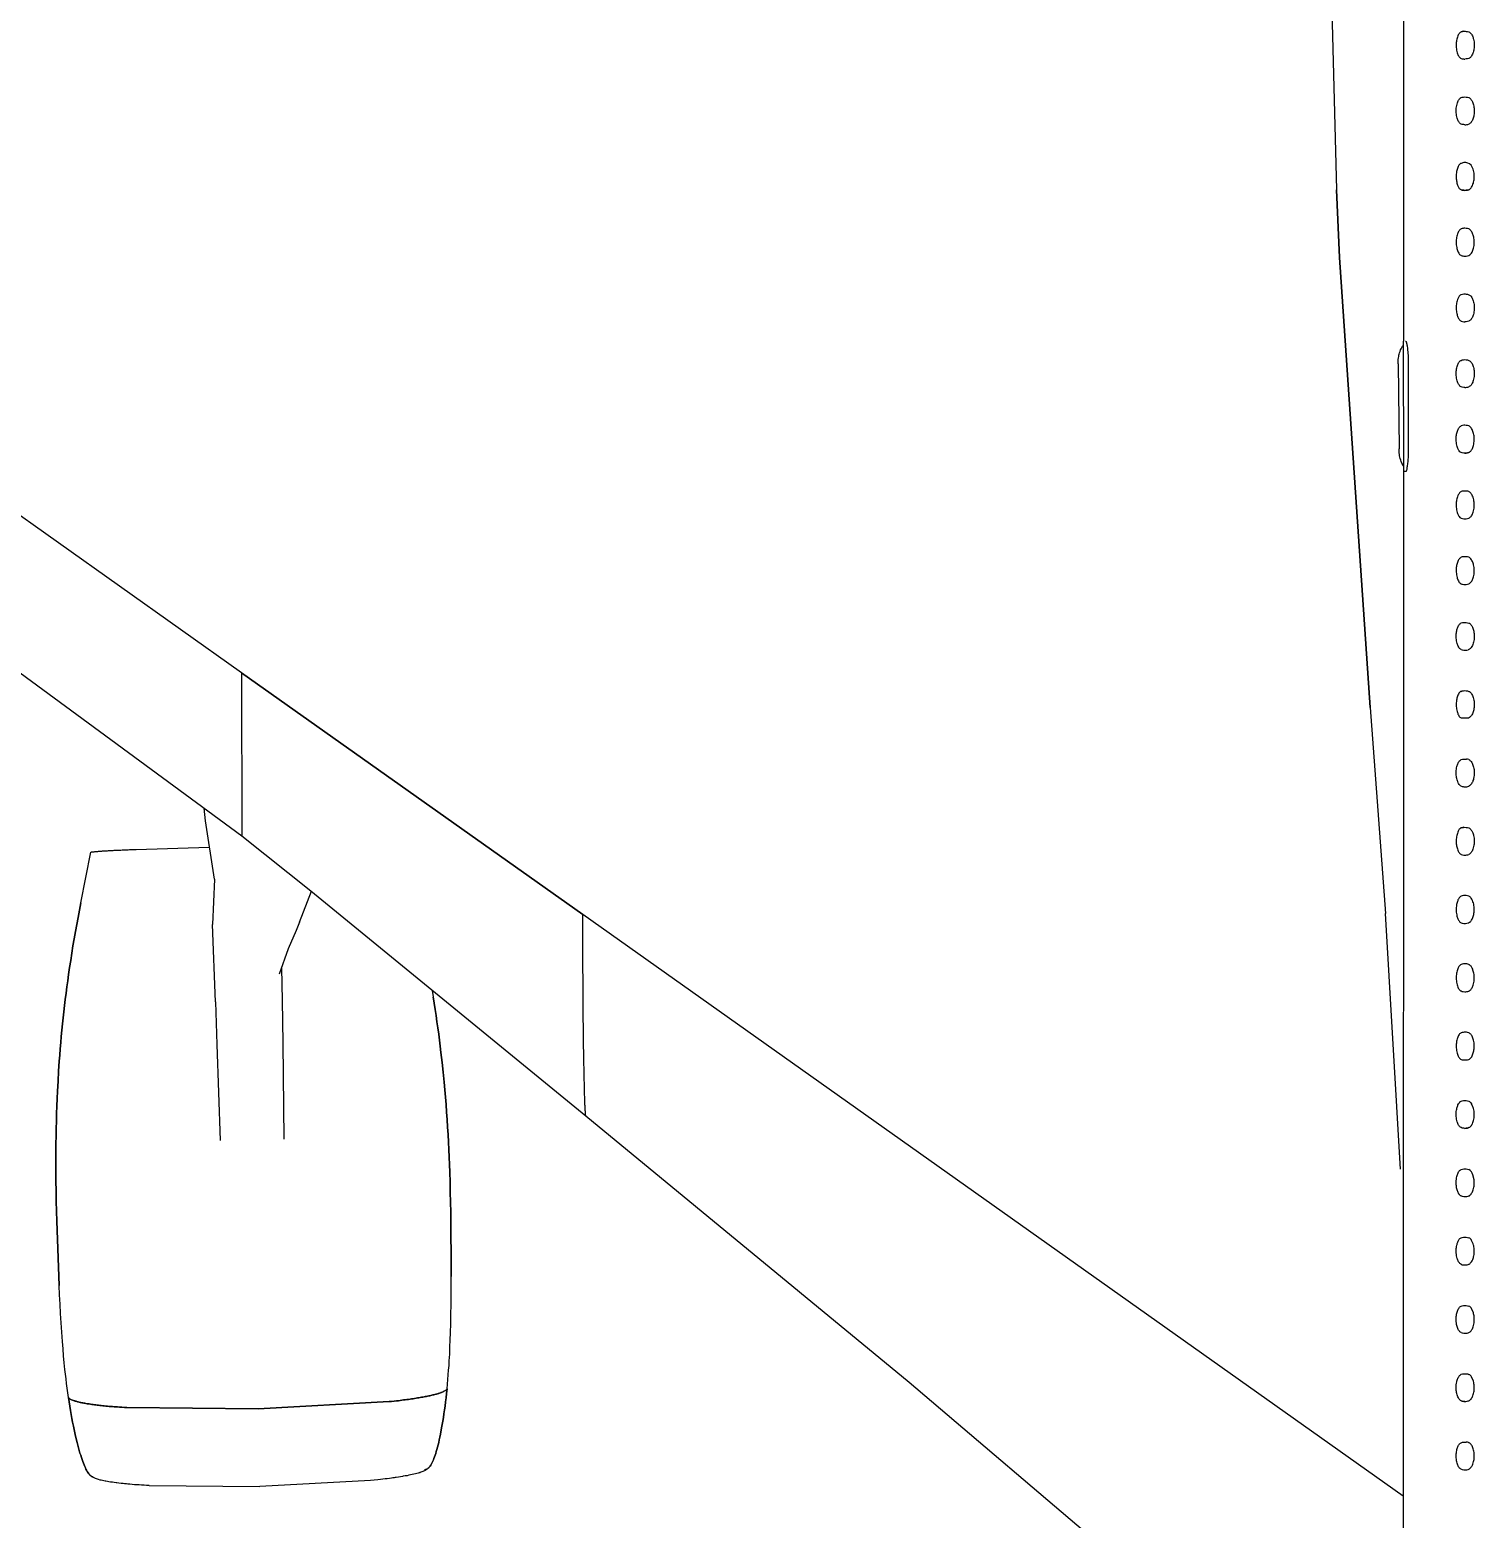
# Model space of a CAD drawing. Header units: metres. Extents: x -35769 to 135608, y -97159 to 12469.
# Drawn here: x 78885 to 92849, y -75244 to -60844 of the extents above; entities that cross this region are included whole.
import ezdxf

# ---------------------------------------------------------------- set-up
doc = ezdxf.new("R2010")
doc.units = ezdxf.units.M
doc.layers.get('0').update_dxf_attribs({"linetype": 'CONTINUOUS'})

msp = doc.modelspace()

# ---------------------------------------------------------------- linework, layer by layer
for p, q in [((92161, -53051), (92165, -63854)), ((80932, -67060), (69782, -59157)), ((91458, -60058), (91516, -62392)), ((80935, -68641), (70684, -61102)), ((91516, -62392), (91547, -63044)), ((91547, -63044), (91516, -62392)), ((91547, -63044), (91843, -67396)), ((91843, -67396), (91547, -63044)), ((92163, -63854), (92164, -65116)), ((92113, -64074), (92122, -64896)), ((92211, -64074), (92211, -64896)), ((92164, -65116), (92162, -75586)), ((92186, -65116), (92164, -65116)), ((80932, -67060), (84232, -69399)), ((84232, -69399), (80932, -67060)), ((80932, -67060), (80935, -68641)), ((91843, -67396), (91992, -69389)), ((80584, -68493), (80572, -68370)), ((80671, -69056), (80584, -68493)), ((81603, -69172), (80935, -68641)), ((79378, -69286), (79475, -68796)), ((79912, -68768), (80618, -68745)), ((80671, -69056), (80652, -69495)), ((81492, -69470), (81609, -69171)), ((84261, -71348), (81603, -69172)), ((92162, -75020), (84232, -69399)), ((92136, -71859), (91992, -69389)), ((80681, -70243), (80652, -69495)), ((81459, -69552), (81384, -69729)), ((81492, -69470), (81459, -69552)), ((81384, -69729), (81296, -69974)), ((81318, -69913), (81324, -70229)), ((80681, -70243), (80693, -70653)), ((81324, -70229), (81331, -70639)), ((80693, -70653), (80725, -71583)), ((81331, -70639), (81342, -71569)), ((87387, -73923), (84261, -71348)), ((82959, -72898), (82955, -72276)), ((82955, -72276), (82959, -72898)), ((79145, -72362), (79169, -72985)), ((79169, -72985), (79145, -72362)), ((91032, -77020), (87387, -73923)), ((82358, -74107), (81092, -74178)), ((81092, -74178), (82358, -74107)), ((81092, -74178), (79824, -74165)), ((79824, -74165), (81092, -74178)), ((82178, -74870), (81109, -74927)), ((80039, -74919), (81109, -74927))]:
    msp.add_line(p, q)
for points in [[(92750, -60858), (92741, -60859), (92733, -60861), (92724, -60864), (92718, -60866), (92713, -60870), (92707, -60875), (92703, -60881), (92699, -60887), (92695, -60894), (92690, -60903), (92687, -60914), (92684, -60924), (92681, -60935), (92679, -60946), (92677, -60956), (92676, -60967), (92675, -60978), (92675, -60990), (92675, -61002), (92676, -61014), (92677, -61028), (92679, -61041), (92682, -61054), (92685, -61066), (92688, -61075), (92691, -61083), (92695, -61091), (92699, -61098), (92704, -61105), (92708, -61110), (92713, -61115), (92717, -61118), (92722, -61120), (92734, -61124), (92740, -61125), (92746, -61126), (92753, -61127), (92759, -61127)], [(92724, -60864), (92736, -60860), (92748, -60858), (92760, -60858), (92772, -60859), (92785, -60861), (92797, -60865)], [(92797, -60865), (92802, -60867), (92807, -60870), (92812, -60875), (92817, -60880), (92822, -60886), (92826, -60894), (92831, -60902), (92835, -60911), (92838, -60919), (92840, -60927), (92843, -60936), (92845, -60948), (92847, -60961), (92848, -60974), (92849, -60985), (92849, -60996), (92848, -61007), (92848, -61019), (92846, -61030), (92844, -61041), (92842, -61052), (92839, -61062), (92836, -61071), (92832, -61080), (92827, -61090), (92822, -61098), (92817, -61105), (92812, -61111), (92807, -61115), (92802, -61118), (92797, -61120)], [(92797, -61120), (92784, -61124), (92772, -61126), (92759, -61127)], [(92722, -61755), (92717, -61752), (92711, -61748), (92706, -61743), (92702, -61737), (92697, -61731), (92694, -61724), (92690, -61716), (92687, -61707), (92684, -61698), (92681, -61686), (92679, -61673), (92677, -61660), (92676, -61646), (92675, -61636), (92675, -61626), (92675, -61616), (92676, -61602), (92678, -61589), (92680, -61575), (92683, -61563), (92686, -61551), (92690, -61540), (92693, -61532), (92697, -61524), (92702, -61517), (92706, -61512), (92711, -61507), (92715, -61503), (92719, -61501), (92722, -61500)], [(92722, -61500), (92734, -61496), (92746, -61494), (92759, -61493), (92772, -61494), (92784, -61496), (92797, -61500)], [(92797, -61500), (92802, -61502), (92807, -61505), (92812, -61510), (92817, -61515), (92821, -61520), (92825, -61526), (92829, -61533), (92833, -61541), (92836, -61550), (92839, -61559), (92842, -61570), (92845, -61582), (92846, -61592), (92848, -61603), (92849, -61614), (92849, -61628), (92848, -61642), (92847, -61656), (92846, -61668), (92844, -61679), (92841, -61690), (92838, -61699), (92835, -61708), (92831, -61717), (92828, -61724), (92824, -61730), (92820, -61736), (92815, -61743), (92809, -61748), (92803, -61752), (92797, -61755)], [(92759, -61762), (92747, -61761), (92734, -61759), (92722, -61755)], [(92749, -62128), (92740, -62130), (92731, -62132), (92722, -62135), (92721, -62135), (92715, -62138), (92710, -62143), (92705, -62148), (92701, -62154), (92697, -62160), (92694, -62166), (92690, -62175), (92687, -62184), (92684, -62194), (92681, -62204), (92679, -62214), (92677, -62226), (92676, -62239), (92675, -62252), (92675, -62263), (92675, -62274), (92676, -62285), (92677, -62295), (92678, -62305), (92680, -62315), (92682, -62326), (92685, -62336), (92688, -62345), (92691, -62352), (92694, -62359), (92698, -62366), (92701, -62372), (92705, -62377), (92709, -62381), (92714, -62385), (92718, -62388), (92723, -62390), (92734, -62394), (92746, -62396), (92759, -62397)], [(92759, -62397), (92772, -62396), (92784, -62394), (92797, -62390), (92797, -62390), (92797, -62390), (92797, -62390), (92797, -62390), (92803, -62387), (92809, -62383), (92814, -62378), (92819, -62372), (92824, -62365), (92829, -62357), (92833, -62348), (92837, -62337), (92841, -62326), (92843, -62316), (92845, -62304), (92847, -62293), (92848, -62279), (92849, -62265), (92849, -62253), (92848, -62241), (92847, -62229), (92845, -62216), (92842, -62203), (92838, -62191), (92820, -62154)], [(92759, -62397), (92747, -62396), (92734, -62394), (92722, -62390)], [(92797, -62390), (92784, -62394), (92772, -62396), (92759, -62397)], [(92750, -62763), (92742, -62764), (92733, -62766), (92724, -62769), (92718, -62772), (92713, -62775), (92708, -62780), (92703, -62786), (92698, -62793), (92694, -62800), (92690, -62809), (92687, -62818), (92684, -62828), (92681, -62840), (92679, -62852), (92677, -62863), (92676, -62875), (92675, -62887), (92675, -62899), (92675, -62911), (92676, -62923), (92678, -62936), (92680, -62948), (92682, -62960), (92685, -62969), (92687, -62978), (92691, -62987), (92694, -62995), (92699, -63003), (92703, -63009), (92708, -63015), (92714, -63020), (92719, -63024), (92723, -63025), (92731, -63028), (92739, -63030), (92749, -63032), (92759, -63032)], [(92759, -63032), (92772, -63031), (92784, -63029), (92797, -63025), (92797, -63025), (92797, -63025), (92797, -63025), (92797, -63025), (92797, -63025), (92797, -63025), (92797, -63025), (92797, -63025), (92798, -63025), (92805, -63021), (92811, -63016), (92817, -63010), (92822, -63003), (92828, -62994), (92832, -62985), (92836, -62976), (92839, -62966), (92842, -62954), (92845, -62941), (92847, -62928), (92848, -62918), (92849, -62908), (92849, -62897), (92849, -62884), (92848, -62871), (92846, -62859), (92844, -62849), (92842, -62840), (92840, -62831), (92837, -62822), (92833, -62813), (92830, -62805), (92826, -62797), (92821, -62790), (92817, -62784), (92812, -62780), (92808, -62776), (92803, -62773), (92797, -62769), (92784, -62766), (92772, -62764), (92759, -62763), (92750, -62763)], [(92724, -63404), (92718, -63406), (92713, -63410), (92708, -63415), (92704, -63419), (92700, -63425), (92697, -63431), (92693, -63437), (92690, -63445), (92687, -63453), (92684, -63463), (92681, -63475), (92679, -63486), (92677, -63497), (92676, -63508), (92675, -63519), (92675, -63530), (92675, -63541), (92676, -63552), (92677, -63563), (92678, -63575), (92680, -63586), (92683, -63597), (92685, -63606), (92688, -63614), (92691, -63622), (92694, -63629), (92698, -63636), (92702, -63643), (92707, -63649), (92713, -63655), (92718, -63658), (92722, -63660), (92735, -63664), (92747, -63666), (92759, -63667)], [(92724, -63404), (92736, -63400), (92748, -63398), (92760, -63398), (92772, -63399), (92785, -63401), (92797, -63405)], [(92797, -63405), (92803, -63408), (92809, -63412), (92815, -63417), (92820, -63424), (92826, -63433), (92830, -63440), (92833, -63447), (92836, -63455), (92840, -63465), (92842, -63476), (92845, -63487), (92847, -63499), (92848, -63512), (92849, -63525), (92849, -63536), (92848, -63547), (92848, -63558), (92846, -63571), (92844, -63583), (92841, -63595), (92838, -63604), (92835, -63613), (92831, -63622), (92828, -63629), (92824, -63635), (92820, -63641), (92815, -63647), (92810, -63652), (92806, -63655), (92801, -63658), (92797, -63660)], [(92797, -63660), (92784, -63664), (92772, -63666), (92759, -63667)], [(92113, -64074), (92113, -64059), (92114, -64044), (92115, -64030), (92117, -64016), (92119, -64003), (92121, -63991), (92124, -63979), (92127, -63968), (92132, -63953), (92137, -63939), (92143, -63927), (92150, -63915), (92157, -63904), (92163, -63895)], [(92186, -63854), (92187, -63854), (92189, -63856), (92190, -63859), (92192, -63863), (92194, -63868), (92195, -63874), (92197, -63882), (92199, -63890), (92200, -63898), (92201, -63907), (92203, -63918), (92204, -63929), (92205, -63942), (92207, -63956), (92208, -63972), (92209, -63989), (92209, -64002), (92210, -64016), (92210, -64030), (92211, -64044), (92211, -64059), (92211, -64074)], [(92722, -64295), (92717, -64292), (92711, -64288), (92706, -64283), (92702, -64277), (92698, -64271), (92694, -64264), (92690, -64256), (92687, -64247), (92684, -64238), (92681, -64226), (92679, -64213), (92677, -64200), (92676, -64186), (92675, -64176), (92675, -64166), (92675, -64156), (92676, -64145), (92677, -64134), (92678, -64123), (92681, -64111), (92683, -64100), (92687, -64089), (92690, -64080), (92693, -64072), (92697, -64065), (92701, -64059), (92705, -64053), (92710, -64048), (92714, -64045), (92718, -64042), (92722, -64040)], [(92722, -64040), (92734, -64036), (92746, -64034), (92759, -64033), (92772, -64034), (92784, -64036), (92797, -64040)], [(92797, -64040), (92803, -64043), (92810, -64047), (92816, -64054), (92820, -64059), (92824, -64065), (92828, -64071), (92832, -64080), (92836, -64090), (92839, -64098), (92842, -64107), (92844, -64117), (92846, -64127), (92847, -64138), (92848, -64149), (92849, -64161), (92849, -64173), (92848, -64185), (92847, -64197), (92845, -64209), (92843, -64222), (92840, -64235), (92837, -64243), (92834, -64251), (92830, -64259), (92826, -64266), (92822, -64273), (92818, -64279), (92812, -64285), (92806, -64290), (92800, -64294), (92797, -64295)], [(92759, -64302), (92747, -64301), (92734, -64299), (92722, -64295)], [(92722, -64930), (92716, -64927), (92710, -64923), (92705, -64916), (92701, -64911), (92697, -64905), (92694, -64899), (92690, -64891), (92687, -64882), (92684, -64873), (92681, -64861), (92679, -64848), (92677, -64835), (92676, -64821), (92675, -64809), (92675, -64797), (92676, -64785), (92676, -64774), (92678, -64764), (92679, -64753), (92681, -64743), (92684, -64733), (92687, -64724), (92690, -64715), (92693, -64707), (92697, -64700), (92701, -64694), (92705, -64688), (92709, -64684), (92713, -64680), (92717, -64677), (92722, -64675)], [(92759, -64937), (92772, -64936), (92784, -64934), (92797, -64930), (92797, -64930), (92797, -64930), (92797, -64930), (92797, -64930), (92797, -64930), (92797, -64930), (92797, -64930), (92797, -64930), (92798, -64930), (92804, -64927), (92810, -64922), (92816, -64917), (92820, -64911), (92824, -64906), (92828, -64899), (92832, -64891), (92835, -64883), (92838, -64874), (92842, -64863), (92844, -64851), (92846, -64838), (92848, -64825), (92849, -64811), (92849, -64797), (92848, -64783), (92847, -64771), (92845, -64759), (92843, -64748), (92840, -64737), (92837, -64727), (92833, -64717), (92829, -64708), (92824, -64700), (92819, -64693), (92814, -64687), (92809, -64682), (92803, -64677), (92797, -64674), (92784, -64671), (92772, -64669), (92759, -64668), (92750, -64668)], [(92164, -65061), (92149, -65033), (92143, -65019), (92138, -65004), (92134, -64990), (92131, -64976), (92128, -64963), (92126, -64950), (92124, -64933), (92123, -64915), (92122, -64906), (92122, -64896)], [(92211, -64896), (92211, -64909), (92211, -64922), (92211, -64936), (92210, -64951), (92210, -64966), (92209, -64981), (92208, -64995), (92207, -65008), (92206, -65021), (92205, -65034), (92204, -65045), (92202, -65056), (92201, -65067), (92199, -65076), (92198, -65086), (92196, -65094), (92194, -65101), (92193, -65106), (92191, -65110), (92190, -65113), (92188, -65115), (92186, -65116)], [(92759, -64937), (92747, -64936), (92734, -64934), (92722, -64930)], [(92797, -64930), (92784, -64934), (92772, -64936), (92759, -64937)], [(92751, -65303), (92742, -65304), (92733, -65306), (92724, -65309), (92718, -65311), (92713, -65315), (92707, -65320), (92703, -65326), (92699, -65332), (92695, -65339), (92691, -65348), (92687, -65359), (92684, -65369), (92681, -65380), (92679, -65391), (92677, -65401), (92676, -65412), (92675, -65423), (92675, -65435), (92675, -65447), (92676, -65459), (92677, -65473), (92679, -65486), (92682, -65499), (92685, -65511), (92688, -65519), (92691, -65527), (92694, -65534), (92697, -65540), (92701, -65546), (92705, -65551), (92710, -65558), (92716, -65562), (92722, -65565), (92723, -65566), (92735, -65569), (92747, -65571), (92759, -65572)], [(92759, -65572), (92772, -65571), (92784, -65569), (92797, -65565), (92797, -65565), (92797, -65565), (92797, -65565), (92797, -65565), (92797, -65565), (92797, -65565), (92797, -65565), (92797, -65565), (92802, -65563), (92808, -65559), (92813, -65554), (92818, -65549), (92823, -65542), (92828, -65534), (92832, -65525), (92836, -65516), (92839, -65506), (92842, -65495), (92845, -65483), (92847, -65470), (92848, -65459), (92849, -65447), (92849, -65435), (92849, -65423), (92848, -65412), (92846, -65402), (92844, -65388), (92841, -65376), (92838, -65364), (92833, -65353), (92829, -65344), (92825, -65336), (92820, -65329), (92815, -65323), (92811, -65318), (92806, -65314), (92801, -65312), (92797, -65309), (92787, -65306), (92777, -65304), (92767, -65303), (92757, -65303), (92751, -65303)], [(92751, -65938), (92742, -65939), (92733, -65941), (92724, -65944), (92724, -65944), (92718, -65947), (92712, -65951), (92706, -65957), (92702, -65962), (92698, -65967), (92695, -65974), (92690, -65983), (92687, -65994), (92684, -66003), (92681, -66013), (92679, -66023), (92678, -66034), (92676, -66044), (92676, -66055), (92675, -66067), (92675, -66078), (92676, -66089), (92677, -66101), (92678, -66113), (92680, -66126), (92683, -66139), (92685, -66147), (92688, -66155), (92691, -66163), (92696, -66172), (92701, -66181), (92705, -66187), (92710, -66192), (92715, -66196), (92719, -66199), (92722, -66200), (92730, -66203), (92736, -66205), (92748, -66206), (92759, -66207)], [(92759, -66207), (92772, -66206), (92784, -66204), (92797, -66200), (92797, -66200), (92797, -66200), (92797, -66200), (92797, -66200), (92797, -66200), (92797, -66200), (92797, -66200), (92797, -66200), (92797, -66200), (92798, -66200), (92804, -66197), (92811, -66192), (92817, -66185), (92821, -66180), (92825, -66174), (92829, -66167), (92832, -66160), (92835, -66152), (92838, -66144), (92842, -66132), (92845, -66119), (92847, -66106), (92848, -66092), (92849, -66080), (92849, -66068), (92848, -66056), (92847, -66043), (92845, -66030), (92843, -66018), (92841, -66009), (92838, -66000), (92835, -65992), (92831, -65983), (92827, -65975), (92822, -65967), (92817, -65959), (92811, -65953), (92806, -65950), (92802, -65947), (92797, -65944), (92785, -65941), (92774, -65939), (92763, -65938), (92751, -65938)], [(92722, -66835), (92717, -66833), (92713, -66830), (92708, -66825), (92704, -66820), (92699, -66813), (92694, -66804), (92690, -66795), (92687, -66786), (92684, -66776), (92681, -66765), (92679, -66753), (92677, -66740), (92676, -66726), (92675, -66715), (92675, -66704), (92675, -66693), (92676, -66683), (92677, -66673), (92678, -66663), (92680, -66654), (92682, -66645), (92684, -66636), (92687, -66628), (92690, -66620), (92693, -66612), (92698, -66603), (92703, -66596), (92707, -66590), (92712, -66586), (92717, -66582), (92720, -66580), (92724, -66579)], [(92724, -66579), (92736, -66575), (92748, -66573), (92760, -66573), (92772, -66574), (92785, -66576), (92797, -66580)], [(92797, -66580), (92802, -66582), (92807, -66585), (92812, -66590), (92817, -66595), (92821, -66600), (92825, -66606), (92829, -66613), (92833, -66621), (92836, -66630), (92839, -66639), (92842, -66649), (92844, -66659), (92846, -66670), (92848, -66681), (92849, -66693), (92849, -66705), (92849, -66717), (92848, -66728), (92847, -66739), (92845, -66751), (92843, -66763), (92840, -66775), (92836, -66786), (92831, -66797), (92826, -66806), (92821, -66815), (92817, -66820), (92813, -66825), (92808, -66829), (92802, -66833), (92789, -66838)], [(92722, -66835), (92734, -66839), (92747, -66841), (92759, -66842), (92764, -66842), (92776, -66841), (92789, -66838)], [(92722, -67240), (92717, -67243), (92711, -67247), (92706, -67252), (92701, -67258), (92696, -67267), (92692, -67276), (92688, -67286), (92685, -67295), (92682, -67305), (92680, -67315), (92678, -67325), (92677, -67339), (92676, -67352), (92675, -67364), (92675, -67375), (92676, -67386), (92677, -67398), (92678, -67410), (92680, -67423), (92683, -67435), (92686, -67444), (92689, -67452), (92692, -67460), (92696, -67468), (92700, -67476), (92705, -67483), (92711, -67488), (92717, -67493), (92722, -67496), (92723, -67496), (92745, -67496), (92768, -67496), (92797, -67496)], [(92722, -67240), (92734, -67236), (92746, -67234), (92759, -67233), (92772, -67234), (92784, -67236), (92797, -67240)], [(92797, -67240), (92803, -67243), (92810, -67248), (92816, -67254), (92822, -67261), (92827, -67270), (92832, -67280), (92836, -67290), (92840, -67301), (92843, -67313), (92845, -67325), (92847, -67336), (92848, -67348), (92849, -67360), (92849, -67372), (92848, -67384), (92847, -67396), (92846, -67407), (92844, -67418), (92842, -67428), (92839, -67438), (92835, -67448), (92831, -67457), (92827, -67466), (92822, -67474), (92816, -67481), (92813, -67484), (92810, -67487), (92804, -67492), (92800, -67494), (92797, -67496)], [(92722, -68156), (92717, -68154), (92712, -68150), (92707, -68145), (92703, -68140), (92698, -68132), (92693, -68123), (92689, -68112), (92686, -68104), (92683, -68094), (92681, -68084), (92679, -68073), (92677, -68062), (92676, -68050), (92675, -68040), (92675, -68030), (92675, -68019), (92676, -68006), (92677, -67992), (92679, -67979), (92682, -67966), (92684, -67957), (92687, -67949), (92690, -67941), (92693, -67933), (92697, -67925), (92702, -67918), (92706, -67912), (92712, -67907), (92718, -67903), (92721, -67901), (92724, -67900)], [(92724, -67900), (92736, -67896), (92774, -67895)], [(92797, -67900), (92803, -67903), (92808, -67907), (92813, -67912), (92819, -67919), (92825, -67927), (92829, -67935), (92833, -67943), (92837, -67953), (92840, -67963), (92843, -67974), (92845, -67985), (92847, -67996), (92848, -68007), (92849, -68018), (92849, -68030), (92849, -68042), (92848, -68054), (92846, -68067), (92843, -68081), (92841, -68092), (92837, -68102), (92834, -68111), (92831, -68118), (92827, -68125), (92822, -68134), (92816, -68142), (92813, -68145), (92810, -68148), (92804, -68153), (92800, -68155), (92797, -68156)], [(92722, -68156), (92732, -68159), (92741, -68161), (92750, -68162), (92758, -68163), (92766, -68163), (92776, -68162), (92787, -68159), (92797, -68156)], [(92749, -68554), (92740, -68556), (92731, -68558), (92722, -68561), (92721, -68561), (92716, -68564), (92710, -68569), (92705, -68574), (92701, -68580), (92697, -68586), (92694, -68592), (92690, -68602), (92686, -68613), (92683, -68623), (92680, -68634), (92678, -68645), (92677, -68656), (92676, -68668), (92675, -68680), (92675, -68691), (92675, -68703), (92676, -68714), (92677, -68724), (92679, -68733), (92680, -68743), (92683, -68754), (92686, -68764), (92690, -68775), (92694, -68785), (92698, -68792), (92702, -68799), (92706, -68804), (92710, -68809), (92714, -68812), (92719, -68815), (92723, -68817), (92735, -68820), (92747, -68823), (92759, -68823)], [(92722, -68561), (92734, -68557), (92746, -68555), (92759, -68554), (92772, -68555), (92784, -68557), (92797, -68561)], [(92797, -68561), (92802, -68563), (92807, -68567), (92812, -68571), (92817, -68576), (92821, -68581), (92825, -68587), (92829, -68594), (92832, -68601), (92835, -68609), (92838, -68617), (92841, -68626), (92843, -68635), (92845, -68646), (92847, -68658), (92848, -68670), (92849, -68681), (92849, -68692), (92848, -68703), (92847, -68716), (92846, -68728), (92843, -68741), (92840, -68753), (92837, -68765), (92832, -68776), (92828, -68784), (92824, -68792), (92819, -68799), (92813, -68805), (92808, -68810), (92802, -68814), (92797, -68817)], [(79475, -68796), (79475, -68796), (79475, -68795), (79476, -68795), (79477, -68794), (79479, -68794), (79481, -68793), (79483, -68793), (79485, -68793), (79488, -68792), (79492, -68792), (79495, -68791), (79499, -68791), (79503, -68790), (79508, -68790), (79513, -68789), (79518, -68789), (79523, -68788), (79529, -68788), (79536, -68787), (79542, -68787), (79549, -68786), (79556, -68786), (79564, -68785), (79572, -68784), (79580, -68784), (79588, -68783), (79597, -68783), (79606, -68782), (79615, -68782), (79625, -68781), (79635, -68781), (79646, -68780), (79656, -68779), (79667, -68779), (79678, -68778), (79690, -68778), (79702, -68777), (79714, -68776), (79726, -68776), (79739, -68775), (79752, -68775), (79765, -68774), (79779, -68773), (79792, -68773), (79806, -68772), (79821, -68771), (79835, -68771), (79850, -68770), (79865, -68769), (79881, -68769), (79896, -68768), (79912, -68768)], [(92797, -69221), (92784, -69217), (92772, -69215), (92759, -69214), (92746, -69215), (92734, -69217), (92722, -69221), (92717, -69224), (92712, -69228), (92707, -69232), (92703, -69237), (92699, -69243), (92696, -69249), (92692, -69256), (92689, -69264), (92686, -69272), (92684, -69280), (92681, -69291), (92679, -69302), (92677, -69316), (92676, -69329), (92675, -69340), (92675, -69350), (92675, -69360), (92676, -69374), (92678, -69387), (92680, -69400), (92682, -69413), (92685, -69422), (92687, -69430), (92690, -69438), (92694, -69445), (92698, -69453), (92702, -69459), (92706, -69465), (92711, -69470), (92717, -69474), (92722, -69477)], [(92722, -69477), (92734, -69481), (92747, -69483), (92759, -69484), (92764, -69484), (92776, -69482), (92789, -69479), (92797, -69477), (92797, -69477), (92797, -69477), (92797, -69477), (92797, -69477), (92800, -69475), (92804, -69473), (92809, -69470), (92814, -69465), (92819, -69460), (92824, -69452), (92829, -69444), (92833, -69435), (92836, -69426), (92840, -69417), (92842, -69407), (92844, -69397), (92846, -69386), (92848, -69375), (92849, -69362), (92849, -69349), (92849, -69336), (92848, -69322), (92846, -69309), (92844, -69297), (92841, -69286), (92837, -69274), (92833, -69263), (92829, -69255), (92825, -69248), (92821, -69241), (92816, -69236), (92812, -69231), (92807, -69227), (92802, -69224), (92797, -69221)], [(79378, -69286), (79364, -69356), (79351, -69425), (79338, -69494), (79326, -69563), (79313, -69633), (79302, -69702), (79290, -69771), (79280, -69841), (79269, -69910), (79259, -69979), (79251, -70039), (79243, -70098), (79235, -70158), (79227, -70218), (79220, -70277), (79213, -70337), (79207, -70397), (79201, -70456), (79195, -70516), (79189, -70576), (79184, -70636), (79179, -70696), (79174, -70756), (79170, -70816), (79163, -70912), (79158, -71008), (79153, -71104), (79149, -71177), (79147, -71249), (79144, -71321), (79142, -71394), (79140, -71466), (79139, -71539), (79138, -71611), (79137, -71684), (79137, -71756), (79137, -71829), (79137, -71902), (79138, -71974), (79139, -72071), (79141, -72168), (79143, -72265), (79145, -72362)], [(79145, -72362), (79143, -72265), (79141, -72168), (79139, -72071), (79138, -71974), (79137, -71902), (79137, -71829), (79137, -71756), (79137, -71684), (79138, -71611), (79139, -71539), (79140, -71466), (79142, -71394), (79144, -71321), (79147, -71249), (79149, -71177), (79153, -71104), (79158, -71008), (79163, -70912), (79170, -70816), (79174, -70756), (79179, -70696), (79184, -70636), (79189, -70576), (79195, -70516), (79201, -70456), (79207, -70397), (79213, -70337), (79220, -70277), (79227, -70218), (79235, -70158), (79243, -70098), (79251, -70039), (79259, -69979), (79269, -69910), (79280, -69841), (79290, -69771), (79302, -69702), (79313, -69633), (79326, -69563), (79338, -69494), (79351, -69425), (79364, -69356), (79378, -69286)], [(84261, -71348), (84261, -71348), (84260, -71348), (84260, -71347), (84260, -71345), (84259, -71344), (84259, -71342), (84259, -71339), (84258, -71336), (84258, -71333), (84258, -71329), (84257, -71325), (84257, -71320), (84257, -71315), (84256, -71309), (84256, -71302), (84255, -71294), (84255, -71286), (84254, -71278), (84254, -71268), (84253, -71258), (84253, -71248), (84252, -71237), (84252, -71226), (84251, -71210), (84251, -71194), (84250, -71177), (84250, -71159), (84249, -71141), (84248, -71121), (84248, -71098), (84247, -71075), (84246, -71050), (84246, -71024), (84245, -70998), (84245, -70970), (84244, -70941), (84243, -70911), (84243, -70880), (84242, -70847), (84241, -70792), (84240, -70733), (84239, -70671), (84238, -70623), (84238, -70573), (84237, -70522), (84237, -70469), (84236, -70419), (84235, -70367), (84235, -70261), (84234, -70148), (84233, -70031), (84232, -69908), (84232, -69828), (84232, -69747), (84232, -69663), (84232, -69577), (84232, -69489), (84232, -69399)], [(92722, -69882), (92716, -69885), (92710, -69890), (92704, -69896), (92701, -69901), (92697, -69907), (92693, -69914), (92690, -69923), (92686, -69932), (92683, -69943), (92681, -69954), (92678, -69966), (92677, -69978), (92676, -69991), (92675, -70002), (92675, -70013), (92676, -70025), (92677, -70038), (92678, -70052), (92680, -70065), (92683, -70077), (92687, -70088), (92691, -70099), (92695, -70109), (92700, -70117), (92705, -70124), (92711, -70130), (92717, -70134), (92722, -70137), (92732, -70141), (92742, -70143), (92758, -70144)], [(92797, -70137), (92803, -70134), (92809, -70130), (92815, -70125), (92819, -70119), (92824, -70113), (92828, -70106), (92832, -70098), (92835, -70089), (92839, -70080), (92842, -70068), (92845, -70055), (92847, -70042), (92848, -70028), (92849, -70018), (92849, -70008), (92849, -69998), (92848, -69986), (92847, -69976), (92845, -69965), (92843, -69955), (92840, -69945), (92837, -69935), (92834, -69925), (92829, -69916), (92826, -69909), (92822, -69903), (92818, -69898), (92813, -69893), (92809, -69889), (92804, -69885), (92800, -69883), (92796, -69881), (92786, -69878), (92776, -69876), (92766, -69875), (92756, -69875), (92745, -69876), (92733, -69878), (92722, -69882)], [(82775, -70131), (82795, -70256), (82804, -70315), (82813, -70374), (82821, -70434), (82830, -70493), (82838, -70553), (82845, -70612), (82853, -70672), (82860, -70732), (82871, -70828), (82881, -70923), (82890, -71020), (82897, -71092), (82903, -71164), (82909, -71236), (82914, -71308), (82919, -71381), (82924, -71453), (82928, -71525), (82932, -71598), (82935, -71670), (82939, -71743), (82942, -71815), (82944, -71888), (82948, -71985), (82950, -72082), (82953, -72179), (82955, -72276)], [(82955, -72276), (82953, -72179), (82950, -72082), (82948, -71985), (82944, -71888), (82942, -71815), (82939, -71743), (82935, -71670), (82932, -71598), (82928, -71525), (82924, -71453), (82919, -71381), (82914, -71308), (82909, -71236), (82903, -71164), (82897, -71092), (82890, -71020), (82881, -70923), (82871, -70828), (82860, -70732), (82853, -70672), (82845, -70612), (82838, -70553), (82830, -70493), (82821, -70434), (82813, -70374), (82804, -70315), (82795, -70256), (82785, -70196)], [(92751, -70535), (92742, -70537), (92733, -70538), (92724, -70541), (92718, -70544), (92713, -70547), (92708, -70552), (92703, -70559), (92698, -70566), (92693, -70574), (92690, -70583), (92686, -70592), (92684, -70601), (92681, -70611), (92679, -70621), (92678, -70631), (92677, -70641), (92676, -70651), (92675, -70663), (92675, -70675), (92676, -70687), (92677, -70700), (92678, -70712), (92680, -70724), (92683, -70737), (92687, -70748), (92690, -70759), (92694, -70767), (92698, -70774), (92702, -70780), (92706, -70786), (92711, -70791), (92717, -70795), (92722, -70798), (92733, -70801), (92744, -70803), (92752, -70804), (92759, -70804)], [(92759, -70804), (92772, -70804), (92784, -70802), (92797, -70798), (92797, -70798), (92797, -70798), (92797, -70798), (92797, -70798), (92803, -70795), (92809, -70791), (92814, -70785), (92820, -70779), (92825, -70772), (92829, -70764), (92833, -70754), (92837, -70746), (92840, -70736), (92842, -70726), (92845, -70716), (92846, -70706), (92848, -70695), (92849, -70681), (92849, -70667), (92848, -70653), (92847, -70639), (92845, -70626), (92842, -70613), (92840, -70602), (92836, -70592), (92833, -70583), (92829, -70575), (92825, -70568), (92820, -70561), (92816, -70556), (92811, -70551), (92807, -70548), (92802, -70544), (92797, -70542), (92785, -70538), (92774, -70536), (92762, -70535), (92751, -70535)], [(92722, -71458), (92717, -71455), (92711, -71451), (92706, -71446), (92702, -71440), (92698, -71434), (92694, -71427), (92690, -71419), (92687, -71410), (92684, -71401), (92681, -71389), (92679, -71376), (92677, -71363), (92676, -71349), (92675, -71338), (92675, -71327), (92675, -71316), (92676, -71302), (92678, -71289), (92680, -71279), (92682, -71270), (92684, -71261), (92686, -71253), (92689, -71245), (92692, -71237), (92697, -71228), (92702, -71220), (92706, -71214), (92711, -71210), (92715, -71206), (92719, -71204), (92722, -71202)], [(92722, -71202), (92734, -71199), (92746, -71196), (92759, -71196), (92772, -71196), (92784, -71199), (92797, -71202)], [(92759, -71465), (92772, -71464), (92784, -71462), (92797, -71458), (92797, -71458), (92797, -71458), (92797, -71458), (92797, -71458), (92797, -71458), (92797, -71458), (92797, -71458), (92797, -71458), (92797, -71458), (92798, -71458), (92805, -71454), (92811, -71449), (92817, -71443), (92822, -71437), (92826, -71429), (92831, -71421), (92835, -71410), (92839, -71399), (92842, -71388), (92845, -71377), (92847, -71363), (92848, -71350), (92849, -71338), (92849, -71326), (92848, -71313), (92847, -71300), (92845, -71286), (92842, -71274), (92840, -71264), (92837, -71256), (92824, -71228)], [(92797, -71202), (92803, -71205), (92808, -71209), (92813, -71214), (92818, -71219), (92824, -71228)], [(92759, -71465), (92747, -71464), (92734, -71462), (92722, -71458)], [(92797, -71458), (92784, -71462), (92772, -71464), (92759, -71465)], [(92724, -71862), (92736, -71859), (92748, -71857), (92760, -71856), (92772, -71857), (92785, -71859), (92797, -71863)], [(92722, -72119), (92717, -72116), (92711, -72111), (92706, -72106), (92701, -72100), (92697, -72092), (92693, -72085), (92689, -72077), (92686, -72068), (92684, -72059), (92681, -72049), (92679, -72039), (92678, -72030), (92677, -72020), (92676, -72010), (92675, -71997), (92675, -71984), (92676, -71971), (92677, -71957), (92679, -71944), (92681, -71931), (92684, -71921), (92687, -71912), (92690, -71904), (92693, -71895), (92698, -71887), (92702, -71880), (92707, -71874), (92713, -71869), (92718, -71865), (92724, -71862)], [(92722, -72119), (92734, -72122), (92747, -72125), (92759, -72125), (92764, -72125), (92776, -72124), (92789, -72121), (92797, -72119), (92798, -72118), (92798, -72118), (92798, -72118), (92797, -72119), (92797, -72119), (92797, -72119), (92802, -72116), (92808, -72112), (92813, -72108), (92819, -72101), (92824, -72093), (92828, -72086), (92832, -72078), (92836, -72070), (92840, -72058), (92843, -72046), (92845, -72035), (92847, -72023), (92848, -72011), (92849, -71999), (92849, -71987), (92848, -71975), (92847, -71962), (92837, -71914)], [(92722, -72779), (92717, -72776), (92711, -72772), (92706, -72766), (92702, -72761), (92698, -72754), (92694, -72747), (92690, -72740), (92687, -72731), (92684, -72722), (92681, -72710), (92679, -72697), (92677, -72684), (92676, -72670), (92675, -72660), (92675, -72650), (92675, -72639), (92676, -72628), (92677, -72617), (92678, -72607), (92680, -72596), (92683, -72587), (92685, -72577), (92689, -72566), (92693, -72556), (92697, -72549), (92701, -72542), (92705, -72537), (92710, -72531), (92716, -72526), (92722, -72523)], [(92722, -72523), (92734, -72519), (92746, -72517), (92759, -72516), (92772, -72517), (92784, -72519), (92797, -72523)], [(92722, -72779), (92734, -72783), (92747, -72785), (92759, -72786), (92769, -72785), (92780, -72784), (92792, -72781), (92797, -72779), (92797, -72779), (92797, -72779), (92797, -72779), (92797, -72779), (92797, -72779), (92797, -72779), (92801, -72777), (92805, -72775), (92811, -72770), (92817, -72763), (92823, -72755), (92828, -72747), (92832, -72739), (92835, -72732), (92838, -72723), (92841, -72715), (92843, -72705), (92845, -72696), (92847, -72685), (92848, -72674), (92849, -72663), (92849, -72652), (92849, -72642), (92848, -72632), (92847, -72622), (92846, -72612), (92844, -72602), (92842, -72593), (92839, -72583), (92824, -72548)], [(79258, -74067), (79252, -74022), (79246, -73977), (79240, -73932), (79235, -73887), (79230, -73842), (79225, -73797), (79218, -73732), (79212, -73666), (79206, -73596), (79201, -73527), (79194, -73437), (79189, -73346), (79183, -73256), (79178, -73165), (79173, -73075), (79169, -72985)], [(82919, -73983), (82923, -73938), (82927, -73893), (82931, -73848), (82934, -73803), (82938, -73758), (82940, -73713), (82944, -73647), (82947, -73581), (82950, -73511), (82952, -73442), (82954, -73351), (82956, -73261), (82957, -73170), (82958, -73080), (82959, -72989), (82959, -72898)], [(92722, -73439), (92717, -73436), (92711, -73432), (92706, -73427), (92702, -73422), (92698, -73416), (92695, -73410), (92691, -73401), (92687, -73392), (92684, -73382), (92681, -73371), (92679, -73360), (92677, -73347), (92676, -73333), (92675, -73321), (92675, -73309), (92675, -73297), (92676, -73285), (92678, -73273), (92679, -73262), (92682, -73251), (92684, -73241), (92687, -73231), (92691, -73222), (92695, -73213), (92699, -73206), (92703, -73200), (92707, -73195), (92711, -73191), (92716, -73187), (92722, -73184)], [(92722, -73184), (92734, -73180), (92746, -73178), (92759, -73177), (92772, -73178), (92784, -73180), (92797, -73184)], [(92722, -73439), (92734, -73443), (92747, -73445), (92759, -73446), (92769, -73446), (92780, -73444), (92792, -73441), (92797, -73439), (92797, -73439), (92797, -73439), (92797, -73439), (92797, -73439), (92803, -73436), (92809, -73432), (92814, -73428), (92818, -73423), (92822, -73417), (92826, -73411), (92831, -73402), (92835, -73393), (92838, -73384), (92842, -73372), (92844, -73359), (92847, -73346), (92848, -73332), (92849, -73321), (92849, -73310), (92849, -73299), (92848, -73289), (92847, -73279), (92845, -73269), (92843, -73258), (92841, -73248), (92823, -73207)], [(92722, -74100), (92717, -74097), (92712, -74093), (92707, -74088), (92703, -74084), (92699, -74078), (92696, -74072), (92691, -74062), (92687, -74052), (92684, -74040), (92681, -74028), (92679, -74019), (92677, -74009), (92676, -73999), (92676, -73989), (92675, -73979), (92675, -73969), (92676, -73956), (92676, -73944), (92678, -73930), (92680, -73917), (92682, -73908), (92685, -73899), (92687, -73891), (92691, -73882), (92695, -73874), (92699, -73866), (92703, -73860), (92707, -73855), (92712, -73850), (92718, -73846), (92721, -73844), (92724, -73843)], [(92722, -74100), (92734, -74104), (92747, -74106), (92759, -74106), (92769, -74106), (92780, -74104), (92792, -74101), (92797, -74100), (92797, -74100), (92797, -74100), (92797, -74100), (92797, -74100), (92797, -74100), (92797, -74100), (92803, -74097), (92808, -74093), (92814, -74088), (92819, -74082), (92824, -74075), (92828, -74067), (92832, -74059), (92836, -74051), (92840, -74039), (92843, -74027), (92845, -74017), (92847, -74006), (92848, -73995), (92849, -73983), (92849, -73971), (92849, -73959), (92848, -73946), (92846, -73934), (92844, -73921), (92841, -73910), (92823, -73868)], [(92724, -73843), (92736, -73840), (92748, -73838), (92760, -73837), (92772, -73838), (92785, -73840), (92797, -73844)], [(82919, -73983), (82917, -73986), (82915, -73989), (82912, -73991), (82910, -73994), (82906, -73997), (82903, -73999), (82896, -74003), (82889, -74007), (82881, -74011), (82872, -74015), (82866, -74018), (82860, -74020), (82854, -74022), (82847, -74024), (82840, -74027), (82833, -74029), (82825, -74031), (82817, -74034), (82809, -74036), (82800, -74038), (82791, -74040), (82782, -74043), (82773, -74045), (82763, -74047), (82753, -74050), (82742, -74052), (82731, -74054), (82720, -74056), (82708, -74059), (82697, -74061), (82684, -74063), (82672, -74065), (82659, -74068), (82646, -74070), (82633, -74072), (82619, -74074), (82605, -74076), (82591, -74079), (82576, -74081), (82561, -74083), (82546, -74085), (82530, -74087), (82514, -74089), (82498, -74091), (82482, -74093), (82465, -74096), (82448, -74098), (82431, -74100), (82407, -74102), (82383, -74105), (82358, -74107)], [(82358, -74107), (82383, -74105), (82407, -74102), (82431, -74100), (82448, -74098), (82465, -74096), (82482, -74093), (82498, -74091), (82514, -74089), (82530, -74087), (82546, -74085), (82561, -74083), (82576, -74081), (82591, -74079), (82605, -74076), (82619, -74074), (82633, -74072), (82646, -74070), (82659, -74068), (82672, -74065), (82684, -74063), (82697, -74061), (82708, -74059), (82720, -74056), (82731, -74054), (82742, -74052), (82753, -74050), (82763, -74047), (82773, -74045), (82782, -74043), (82791, -74040), (82800, -74038), (82809, -74036), (82817, -74034), (82825, -74031), (82833, -74029), (82840, -74027), (82847, -74024), (82854, -74022), (82860, -74020), (82866, -74018), (82872, -74015), (82881, -74011), (82889, -74007), (82896, -74003), (82903, -73999), (82906, -73997), (82910, -73994), (82912, -73991), (82915, -73989), (82917, -73986), (82919, -73983)], [(82919, -73983), (82914, -74027), (82910, -74069), (82905, -74110), (82899, -74150), (82894, -74188), (82889, -74226), (82883, -74262), (82878, -74296), (82866, -74362), (82855, -74422), (82849, -74450), (82843, -74476), (82838, -74502), (82832, -74525), (82826, -74548), (82820, -74569), (82815, -74589), (82809, -74608), (82803, -74625), (82798, -74642), (82792, -74657), (82787, -74671), (82781, -74683), (82776, -74695), (82769, -74709), (82762, -74721), (82755, -74731), (82750, -74737), (82746, -74742), (82741, -74747), (82737, -74751), (82733, -74754), (82729, -74757), (82724, -74759), (82720, -74761), (82715, -74763), (82711, -74764), (82707, -74765), (82702, -74765)], [(82702, -74765), (82707, -74765), (82711, -74764), (82715, -74763), (82720, -74761), (82724, -74759), (82729, -74757), (82733, -74754), (82737, -74751), (82741, -74747), (82746, -74742), (82750, -74737), (82755, -74731), (82762, -74721), (82769, -74709), (82776, -74695), (82781, -74683), (82787, -74671), (82792, -74657), (82798, -74642), (82803, -74625), (82809, -74608), (82815, -74589), (82820, -74569), (82826, -74548), (82832, -74525), (82838, -74502), (82843, -74476), (82849, -74450), (82855, -74422), (82866, -74362), (82878, -74296), (82883, -74262), (82889, -74226), (82894, -74188), (82899, -74150), (82905, -74110), (82910, -74069), (82914, -74027), (82919, -73983)], [(79824, -74165), (79799, -74163), (79775, -74162), (79751, -74160), (79734, -74159), (79717, -74158), (79700, -74157), (79684, -74155), (79667, -74154), (79651, -74153), (79636, -74151), (79620, -74150), (79605, -74148), (79591, -74147), (79576, -74145), (79562, -74144), (79548, -74142), (79535, -74140), (79522, -74139), (79509, -74137), (79496, -74135), (79484, -74134), (79472, -74132), (79460, -74130), (79449, -74129), (79438, -74127), (79428, -74125), (79417, -74123), (79407, -74121), (79398, -74120), (79388, -74118), (79379, -74116), (79371, -74114), (79362, -74112), (79354, -74110), (79347, -74108), (79339, -74106), (79332, -74104), (79325, -74102), (79319, -74100), (79313, -74098), (79307, -74096), (79298, -74093), (79289, -74089), (79282, -74085), (79276, -74082), (79272, -74079), (79268, -74077), (79265, -74074), (79263, -74072), (79260, -74069), (79258, -74067)], [(79258, -74067), (79265, -74110), (79272, -74152), (79278, -74192), (79285, -74232), (79292, -74270), (79299, -74307), (79307, -74343), (79314, -74377), (79328, -74442), (79342, -74501), (79349, -74529), (79356, -74555), (79363, -74580), (79370, -74604), (79377, -74626), (79384, -74647), (79390, -74667), (79397, -74685), (79403, -74703), (79409, -74718), (79416, -74733), (79422, -74747), (79428, -74759), (79434, -74771), (79441, -74784), (79449, -74796), (79456, -74806), (79461, -74812), (79466, -74817), (79470, -74821), (79475, -74825), (79479, -74828), (79484, -74831), (79488, -74833), (79493, -74835), (79484, -74831)], [(79258, -74067), (79260, -74069), (79263, -74072), (79265, -74074), (79268, -74077), (79272, -74079), (79276, -74082), (79282, -74085), (79289, -74089), (79298, -74093), (79307, -74096), (79313, -74098), (79319, -74100), (79325, -74102), (79332, -74104), (79339, -74106), (79347, -74108), (79354, -74110), (79362, -74112), (79371, -74114), (79379, -74116), (79388, -74118), (79398, -74120), (79407, -74121), (79417, -74123), (79428, -74125), (79438, -74127), (79449, -74129), (79460, -74130), (79472, -74132), (79484, -74134), (79496, -74135), (79509, -74137), (79522, -74139), (79535, -74140), (79548, -74142), (79562, -74144), (79576, -74145), (79591, -74147), (79605, -74148), (79620, -74150), (79636, -74151), (79651, -74153), (79667, -74154), (79684, -74155), (79700, -74157), (79717, -74158), (79734, -74159), (79751, -74160), (79775, -74162), (79799, -74163), (79824, -74165)], [(79484, -74831), (79493, -74835), (79488, -74833), (79484, -74831), (79479, -74828), (79475, -74825), (79470, -74821), (79466, -74817), (79461, -74812), (79456, -74806), (79449, -74796), (79441, -74784), (79434, -74771), (79428, -74759), (79422, -74747), (79416, -74733), (79409, -74718), (79403, -74703), (79397, -74685), (79390, -74667), (79384, -74647), (79377, -74626), (79370, -74604), (79363, -74580), (79356, -74555), (79349, -74529), (79342, -74501), (79328, -74442), (79314, -74377), (79307, -74343), (79299, -74307), (79292, -74270), (79285, -74232), (79278, -74192), (79272, -74152), (79265, -74110), (79258, -74067)], [(92759, -74106), (92747, -74106), (92734, -74104), (92722, -74100)], [(92722, -74760), (92717, -74758), (92713, -74754), (92708, -74750), (92704, -74745), (92698, -74737), (92694, -74729), (92690, -74720), (92687, -74711), (92684, -74701), (92681, -74690), (92679, -74678), (92677, -74665), (92676, -74651), (92675, -74641), (92675, -74631), (92675, -74621), (92676, -74611), (92677, -74601), (92678, -74591), (92680, -74580), (92682, -74570), (92684, -74561), (92687, -74552), (92690, -74543), (92694, -74535), (92698, -74528), (92702, -74522), (92706, -74516), (92711, -74511), (92716, -74508), (92722, -74505), (92724, -74504)], [(92722, -74760), (92734, -74764), (92747, -74766), (92759, -74767), (92764, -74767), (92776, -74765), (92789, -74763), (92797, -74760), (92797, -74760), (92797, -74760), (92798, -74760), (92798, -74760), (92798, -74760), (92797, -74760), (92797, -74760), (92797, -74760), (92803, -74757), (92808, -74753), (92814, -74748), (92819, -74742), (92824, -74735), (92828, -74728), (92832, -74720), (92836, -74711), (92840, -74700), (92843, -74687), (92845, -74677), (92847, -74667), (92848, -74656), (92849, -74644), (92849, -74632), (92849, -74619), (92848, -74608), (92847, -74598), (92845, -74587), (92842, -74575), (92839, -74564), (92836, -74554), (92832, -74544), (92828, -74536), (92824, -74529), (92820, -74523), (92815, -74518), (92811, -74513), (92806, -74509), (92801, -74506), (92795, -74504)], [(92724, -74504), (92736, -74500), (92771, -74498)], [(80039, -74919), (80014, -74917), (79990, -74916), (79966, -74914), (79942, -74913), (79919, -74911), (79897, -74910), (79875, -74908), (79853, -74906), (79833, -74904), (79821, -74903), (79810, -74902), (79799, -74901), (79788, -74900), (79767, -74898), (79746, -74895), (79726, -74893), (79720, -74892), (79701, -74890), (79683, -74887), (79666, -74885), (79650, -74882), (79635, -74880), (79619, -74877), (79615, -74876), (79601, -74873), (79588, -74870), (79575, -74867), (79565, -74865), (79548, -74860), (79539, -74857), (79529, -74854), (79521, -74851), (79512, -74847), (79506, -74844), (79502, -74842), (79495, -74839), (79491, -74837), (79489, -74835), (79486, -74833), (79478, -74828), (79470, -74821)], [(82741, -74747), (82734, -74754), (82727, -74760), (82724, -74761), (82721, -74763), (82718, -74765), (82711, -74770), (82707, -74772), (82701, -74775), (82692, -74779), (82685, -74782), (82674, -74786), (82666, -74789), (82655, -74793), (82659, -74791), (82649, -74795), (82639, -74798), (82626, -74801), (82613, -74805), (82596, -74809), (82580, -74813), (82565, -74816), (82549, -74819), (82532, -74823), (82514, -74826), (82495, -74829), (82489, -74830), (82469, -74834), (82449, -74837), (82428, -74840), (82417, -74842), (82406, -74843), (82395, -74845), (82383, -74846), (82363, -74849), (82341, -74852), (82320, -74855), (82297, -74857), (82274, -74860), (82251, -74863), (82178, -74870)]]:
    msp.add_lwpolyline(points)
for centre, radius, start, end in [((92763, -61673), 88.8, 267.6182, 292.6557), ((92760, -62208), 80.5, 42.2645, 98.2134), ((92760, -64196), 106, 269.6448, 290.6446), ((92763, -64789), 122, 96.4984, 109.7912), ((92776, -67934), 39.8, 58.6315, 93.8912), ((92755, -68690), 134, 271.8762, 288.4132), ((92763, -70058), 86.1, 266.6287, 293.0552), ((92752, -71938), 87.8, 15.8699, 59.3353), ((92767, -72583), 66.8, 30.9522, 63.3165), ((92774, -73235), 56.9, 30.4179, 65.8536), ((92782, -73887), 45.9, 25.2226, 70.479), ((92763, -74591), 92.9, 69.7802, 84.7943)]:
    msp.add_arc(centre, radius, start, end)

doc.saveas('drawing.dxf')
